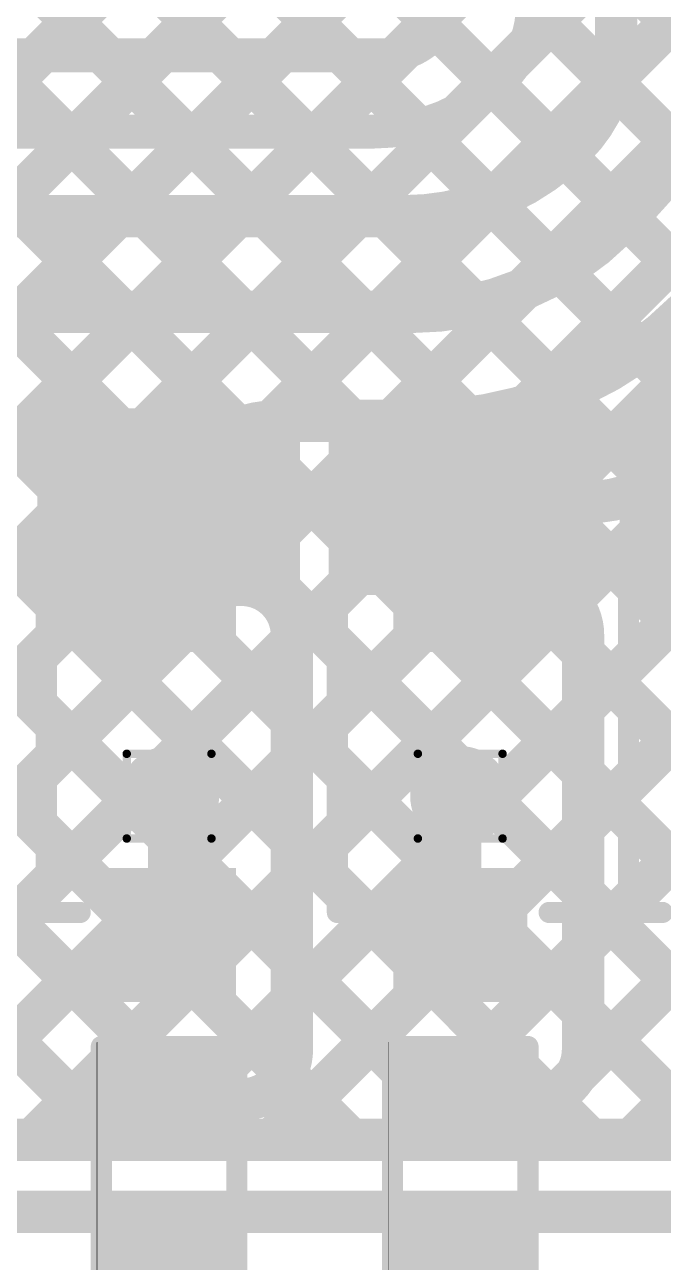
# Model space of a CAD drawing. Header units: inches. Extents: x 3 to 457, y -41 to 239.
# Drawn here: x 110.95 to 114.78, y 154.97 to 162.39 of the extents above; entities that cross this region are included whole.
import ezdxf

# ---------------------------------------------------------------- set-up
doc = ezdxf.new("R2010")
doc.units = ezdxf.units.IN
for name, color, linetype in [('Bottom Layer', 5, 'Continuous'), ('Drill Drawing', 1, 'Continuous'), ('Top Layer', 1, 'Continuous'), ('Top Overlay', 2, 'Continuous'), ('Top Paste', 8, 'Continuous'), ('Top Solder', 216, 'Continuous'), ('Via Holes', 16, 'Continuous')]:
    doc.layers.add(name, color=color, linetype=linetype)

# ---------------------------------------------------------------- blocks, each defined once
blk = doc.blocks.new('R___0402_218')
at = {"layer": 'Top Layer'}
for points in [[(-0.6985, -0.3175), (-0.6985, 0.3174999999999999), (-0.2413000000000001, 0.3175), (-0.2412999999999999, -0.3174999999999999)], [(0.2413000000000001, -0.3175), (0.2412999999999999, 0.3174999999999999), (0.6985, 0.3175), (0.6985, -0.3174999999999999)]]:
    blk.add_hatch(color=1, dxfattribs=at).paths.add_polyline_path(points)
at = {"layer": 'Top Paste'}
for points in [[(-0.6985, -0.3175), (-0.6985, 0.3174999999999999), (-0.2413000000000001, 0.3175), (-0.2412999999999999, -0.3174999999999999)], [(0.2413000000000001, -0.3175), (0.2412999999999999, 0.3174999999999999), (0.6985, 0.3175), (0.6985, -0.3174999999999999)]]:
    blk.add_hatch(color=8, dxfattribs=at).paths.add_polyline_path(points)
at = {"layer": 'Top Solder'}
for points in [[(-0.75350116, -0.3725011600000001), (-0.75350116, 0.3725011599999999), (-0.18629884, 0.3725011600000001), (-0.1862988399999999, -0.3725011599999999)], [(0.18629884, -0.3725011600000001), (0.1862988399999999, 0.3725011599999999), (0.75350116, 0.3725011600000001), (0.75350116, -0.3725011599999999)]]:
    blk.add_hatch(color=216, dxfattribs=at).paths.add_polyline_path(points)
at = {"layer": 'Top Overlay'}
for points in [[(0.7874, 0.4064, 0.127, 0.127, 0), (-0.7874, 0.4064, 0.127, 0.127, 0)], [(-0.7874, -0.4064, 0.127, 0.127, 0), (-0.7874, 0.4064, 0.127, 0.127, 0)], [(0.7874, -0.4064, 0.127, 0.127, 0), (0.7874, 0.4064, 0.127, 0.127, 0)], [(0.7874, -0.4064, 0.127, 0.127, 0), (-0.7874, -0.4064, 0.127, 0.127, 0)], [(0.8128, -0.4318, 0.0032258, 0.0032258, 0), (-0.8128, -0.4318, 0.0032258, 0.0032258, 0)]]:
    blk.add_lwpolyline(points, format="xyseb", dxfattribs=at)
for points in [[(-0.8191499999999999, 0.4064, 0.0635, 0.0635, 1), (-0.7556499999999999, 0.4064, 0.0635, 0.0635, 1)], [(-0.8191499999999999, 0.4064, 0.0635, 0.0635, 1), (-0.7556499999999999, 0.4064, 0.0635, 0.0635, 1)], [(0.7556499999999999, 0.4064, 0.0635, 0.0635, 1), (0.8191499999999999, 0.4064, 0.0635, 0.0635, 1)], [(0.7556499999999999, 0.4064, 0.0635, 0.0635, 1), (0.8191499999999999, 0.4064, 0.0635, 0.0635, 1)], [(-0.8191499999999999, -0.4064, 0.0635, 0.0635, 1), (-0.7556499999999999, -0.4064, 0.0635, 0.0635, 1)], [(-0.8191499999999999, -0.4064, 0.0635, 0.0635, 1), (-0.7556499999999999, -0.4064, 0.0635, 0.0635, 1)], [(0.7556499999999999, -0.4064, 0.0635, 0.0635, 1), (0.8191499999999999, -0.4064, 0.0635, 0.0635, 1)], [(0.7556499999999999, -0.4064, 0.0635, 0.0635, 1), (0.8191499999999999, -0.4064, 0.0635, 0.0635, 1)], [(-0.81360518, -0.4318, 0.0016129, 0.0016129, 1), (-0.8119948199999999, -0.4318, 0.0016129, 0.0016129, 1)], [(0.8119948199999999, -0.4318, 0.0016129, 0.0016129, 1), (0.81360518, -0.4318, 0.0016129, 0.0016129, 1)]]:
    blk.add_lwpolyline(points, format="xyseb", close=True, dxfattribs=at)
blk = doc.blocks.new('R___0402_220')
at = {"layer": 'Top Layer'}
for points in [[(-0.6985, -0.3175), (-0.6985, 0.3174999999999999), (-0.2413000000000001, 0.3175), (-0.2412999999999999, -0.3174999999999999)], [(0.2413000000000001, -0.3175), (0.2412999999999999, 0.3174999999999999), (0.6985, 0.3175), (0.6985, -0.3174999999999999)]]:
    blk.add_hatch(color=1, dxfattribs=at).paths.add_polyline_path(points)
at = {"layer": 'Top Paste'}
for points in [[(-0.6985, -0.3175), (-0.6985, 0.3174999999999999), (-0.2413000000000001, 0.3175), (-0.2412999999999999, -0.3174999999999999)], [(0.2413000000000001, -0.3175), (0.2412999999999999, 0.3174999999999999), (0.6985, 0.3175), (0.6985, -0.3174999999999999)]]:
    blk.add_hatch(color=8, dxfattribs=at).paths.add_polyline_path(points)
at = {"layer": 'Top Solder'}
for points in [[(-0.75350116, -0.3725011600000001), (-0.75350116, 0.3725011599999999), (-0.18629884, 0.3725011600000001), (-0.1862988399999999, -0.3725011599999999)], [(0.18629884, -0.3725011600000001), (0.1862988399999999, 0.3725011599999999), (0.75350116, 0.3725011600000001), (0.75350116, -0.3725011599999999)]]:
    blk.add_hatch(color=216, dxfattribs=at).paths.add_polyline_path(points)
at = {"layer": 'Top Overlay'}
for points in [[(0.7874, 0.4064, 0.127, 0.127, 0), (-0.7874, 0.4064, 0.127, 0.127, 0)], [(-0.7874, -0.4064, 0.127, 0.127, 0), (-0.7874, 0.4064, 0.127, 0.127, 0)], [(0.7874, -0.4064, 0.127, 0.127, 0), (0.7874, 0.4064, 0.127, 0.127, 0)], [(0.7874, -0.4064, 0.127, 0.127, 0), (-0.7874, -0.4064, 0.127, 0.127, 0)], [(0.8128, -0.4318, 0.0032258, 0.0032258, 0), (-0.8128, -0.4318, 0.0032258, 0.0032258, 0)]]:
    blk.add_lwpolyline(points, format="xyseb", dxfattribs=at)
for points in [[(-0.8191499999999999, 0.4064, 0.0635, 0.0635, 1), (-0.7556499999999999, 0.4064, 0.0635, 0.0635, 1)], [(-0.8191499999999999, 0.4064, 0.0635, 0.0635, 1), (-0.7556499999999999, 0.4064, 0.0635, 0.0635, 1)], [(0.7556499999999999, 0.4064, 0.0635, 0.0635, 1), (0.8191499999999999, 0.4064, 0.0635, 0.0635, 1)], [(0.7556499999999999, 0.4064, 0.0635, 0.0635, 1), (0.8191499999999999, 0.4064, 0.0635, 0.0635, 1)], [(-0.8191499999999999, -0.4064, 0.0635, 0.0635, 1), (-0.7556499999999999, -0.4064, 0.0635, 0.0635, 1)], [(-0.8191499999999999, -0.4064, 0.0635, 0.0635, 1), (-0.7556499999999999, -0.4064, 0.0635, 0.0635, 1)], [(0.7556499999999999, -0.4064, 0.0635, 0.0635, 1), (0.8191499999999999, -0.4064, 0.0635, 0.0635, 1)], [(0.7556499999999999, -0.4064, 0.0635, 0.0635, 1), (0.8191499999999999, -0.4064, 0.0635, 0.0635, 1)], [(-0.81360518, -0.4318, 0.0016129, 0.0016129, 1), (-0.8119948199999999, -0.4318, 0.0016129, 0.0016129, 1)], [(0.8119948199999999, -0.4318, 0.0016129, 0.0016129, 1), (0.81360518, -0.4318, 0.0016129, 0.0016129, 1)]]:
    blk.add_lwpolyline(points, format="xyseb", close=True, dxfattribs=at)
blk = doc.blocks.new('SOD323F_253')
at = {"layer": 'Top Layer'}
for points in [[(-1.34999984, 0.2999994), (-0.75000104, 0.2999994), (-0.75000104, -0.2999994), (-1.34999984, -0.2999994)], [(0.75000104, 0.2999994), (1.34999984, 0.2999994), (1.34999984, -0.2999994), (0.75000104, -0.2999994)]]:
    blk.add_hatch(color=1, dxfattribs=at).paths.add_polyline_path(points)
at = {"layer": 'Top Overlay'}
for points in [[(0.9884409999999999, 0.38309804), (2.1082, 0.38309804), (2.1082, 0.7894980399999999), (0.9884409999999999, 0.7894980399999999)], [(1.42242032, -0.4064), (2.10822032, -0.4064), (2.10822032, 0.4571999999999999), (1.42242032, 0.4571999999999999)], [(0.9884409999999999, -0.78530196), (2.1082, -0.78530196), (2.1082, -0.37890196), (0.9884409999999999, -0.37890196)]]:
    blk.add_hatch(color=2, dxfattribs=at).paths.add_polyline_path(points)
at = {"layer": 'Top Paste'}
for points in [[(-1.34999984, 0.2999994), (-0.75000104, 0.2999994), (-0.75000104, -0.2999994), (-1.34999984, -0.2999994)], [(0.75000104, 0.2999994), (1.34999984, 0.2999994), (1.34999984, -0.2999994), (0.75000104, -0.2999994)]]:
    blk.add_hatch(color=8, dxfattribs=at).paths.add_polyline_path(points)
at = {"layer": 'Top Solder'}
for points in [[(-1.45159984, 0.4015993999999999), (-0.64840104, 0.4015993999999999), (-0.64840104, -0.4015993999999999), (-1.45159984, -0.4015993999999999)], [(0.64840104, 0.4015993999999999), (1.45159984, 0.4015993999999999), (1.45159984, -0.4015993999999999), (0.64840104, -0.4015993999999999)]]:
    blk.add_hatch(color=216, dxfattribs=at).paths.add_polyline_path(points)
at = {"layer": 'Top Overlay'}
for points in [[(-0.9143999999999999, 0.7366, 0.127, 0.127, 0), (-0.9143999999999999, 0.5334, 0.127, 0.127, 0)], [(-0.9143999999999999, 0.7366, 0.127, 0.127, 0), (0.9884409999999999, 0.7366, 0.127, 0.127, 0)], [(-0.9143999999999999, -0.5334, 0.127, 0.127, 0), (-0.9143999999999999, -0.7366, 0.127, 0.127, 0)], [(-0.9143999999999999, -0.7366, 0.127, 0.127, 0), (0.9884409999999999, -0.7366, 0.127, 0.127, 0)]]:
    blk.add_lwpolyline(points, format="xyseb", dxfattribs=at)
for points in [[(-0.9461499999999999, 0.7366, 0.0635, 0.0635, 1), (-0.88265, 0.7366, 0.0635, 0.0635, 1)], [(-0.9461499999999999, 0.7366, 0.0635, 0.0635, 1), (-0.88265, 0.7366, 0.0635, 0.0635, 1)], [(0.9566909999999998, 0.7366, 0.0635, 0.0635, 1), (1.020191, 0.7366, 0.0635, 0.0635, 1)], [(-0.9461499999999999, 0.5334, 0.0635, 0.0635, 1), (-0.88265, 0.5334, 0.0635, 0.0635, 1)], [(-0.9461499999999999, -0.5334, 0.0635, 0.0635, 1), (-0.88265, -0.5334, 0.0635, 0.0635, 1)], [(-0.9461499999999999, -0.7366, 0.0635, 0.0635, 1), (-0.88265, -0.7366, 0.0635, 0.0635, 1)], [(-0.9461499999999999, -0.7366, 0.0635, 0.0635, 1), (-0.88265, -0.7366, 0.0635, 0.0635, 1)], [(0.9566909999999998, -0.7366, 0.0635, 0.0635, 1), (1.020191, -0.7366, 0.0635, 0.0635, 1)]]:
    blk.add_lwpolyline(points, format="xyseb", close=True, dxfattribs=at)
blk = doc.blocks.new('SOD323F_254')
at = {"layer": 'Top Layer'}
for points in [[(-1.34999984, 0.2999994), (-0.75000104, 0.2999994), (-0.75000104, -0.2999994), (-1.34999984, -0.2999994)], [(0.75000104, 0.2999994), (1.34999984, 0.2999994), (1.34999984, -0.2999994), (0.75000104, -0.2999994)]]:
    blk.add_hatch(color=1, dxfattribs=at).paths.add_polyline_path(points)
at = {"layer": 'Top Overlay'}
for points in [[(0.9884409999999999, 0.3823462), (2.1082, 0.3823462), (2.1082, 0.7887462), (0.9884409999999999, 0.7887462)], [(1.4224, -0.4064), (2.1082, -0.4064), (2.1082, 0.4571999999999999), (1.4224, 0.4571999999999999)], [(0.9884409999999999, -0.7860537999999999), (2.1082, -0.7860537999999999), (2.1082, -0.3796538), (0.9884409999999999, -0.3796538)]]:
    blk.add_hatch(color=2, dxfattribs=at).paths.add_polyline_path(points)
at = {"layer": 'Top Paste'}
for points in [[(-1.34999984, 0.2999994), (-0.75000104, 0.2999994), (-0.75000104, -0.2999994), (-1.34999984, -0.2999994)], [(0.75000104, 0.2999994), (1.34999984, 0.2999994), (1.34999984, -0.2999994), (0.75000104, -0.2999994)]]:
    blk.add_hatch(color=8, dxfattribs=at).paths.add_polyline_path(points)
at = {"layer": 'Top Solder'}
for points in [[(-1.45159984, 0.4015993999999999), (-0.64840104, 0.4015993999999999), (-0.64840104, -0.4015993999999999), (-1.45159984, -0.4015993999999999)], [(0.64840104, 0.4015993999999999), (1.45159984, 0.4015993999999999), (1.45159984, -0.4015993999999999), (0.64840104, -0.4015993999999999)]]:
    blk.add_hatch(color=216, dxfattribs=at).paths.add_polyline_path(points)
at = {"layer": 'Top Overlay'}
for points in [[(-0.9143999999999999, 0.7366, 0.127, 0.127, 0), (-0.9143999999999999, 0.5334, 0.127, 0.127, 0)], [(-0.9143999999999999, 0.7366, 0.127, 0.127, 0), (0.9884409999999999, 0.7366, 0.127, 0.127, 0)], [(-0.9143999999999999, -0.5334, 0.127, 0.127, 0), (-0.9143999999999999, -0.7366, 0.127, 0.127, 0)], [(-0.9143999999999999, -0.7366, 0.127, 0.127, 0), (0.9884409999999999, -0.7366, 0.127, 0.127, 0)]]:
    blk.add_lwpolyline(points, format="xyseb", dxfattribs=at)
for points in [[(-0.9461499999999999, 0.7366, 0.0635, 0.0635, 1), (-0.88265, 0.7366, 0.0635, 0.0635, 1)], [(-0.9461499999999999, 0.7366, 0.0635, 0.0635, 1), (-0.88265, 0.7366, 0.0635, 0.0635, 1)], [(0.9566909999999998, 0.7366, 0.0635, 0.0635, 1), (1.020191, 0.7366, 0.0635, 0.0635, 1)], [(-0.9461499999999999, 0.5334, 0.0635, 0.0635, 1), (-0.88265, 0.5334, 0.0635, 0.0635, 1)], [(-0.9461499999999999, -0.5334, 0.0635, 0.0635, 1), (-0.88265, -0.5334, 0.0635, 0.0635, 1)], [(-0.9461499999999999, -0.7366, 0.0635, 0.0635, 1), (-0.88265, -0.7366, 0.0635, 0.0635, 1)], [(-0.9461499999999999, -0.7366, 0.0635, 0.0635, 1), (-0.88265, -0.7366, 0.0635, 0.0635, 1)], [(0.9566909999999998, -0.7366, 0.0635, 0.0635, 1), (1.020191, -0.7366, 0.0635, 0.0635, 1)]]:
    blk.add_lwpolyline(points, format="xyseb", close=True, dxfattribs=at)
blk = doc.blocks.new('SOD323F_255')
at = {"layer": 'Top Layer'}
for points in [[(-1.34999984, 0.2999994), (-0.75000104, 0.2999994), (-0.75000104, -0.2999994), (-1.34999984, -0.2999994)], [(0.75000104, 0.2999994), (1.34999984, 0.2999994), (1.34999984, -0.2999994), (0.75000104, -0.2999994)]]:
    blk.add_hatch(color=1, dxfattribs=at).paths.add_polyline_path(points)
at = {"layer": 'Top Overlay'}
for points in [[(0.9884409999999999, 0.38288976), (2.1082, 0.38288976), (2.1082, 0.78928976), (0.9884409999999999, 0.78928976)], [(1.4224, -0.4064), (2.1082, -0.4064), (2.1082, 0.4571999999999999), (1.4224, 0.4571999999999999)], [(0.9884409999999999, -0.78551024), (2.1082, -0.78551024), (2.1082, -0.37911024), (0.9884409999999999, -0.37911024)]]:
    blk.add_hatch(color=2, dxfattribs=at).paths.add_polyline_path(points)
at = {"layer": 'Top Paste'}
for points in [[(-1.34999984, 0.2999994), (-0.75000104, 0.2999994), (-0.75000104, -0.2999994), (-1.34999984, -0.2999994)], [(0.75000104, 0.2999994), (1.34999984, 0.2999994), (1.34999984, -0.2999994), (0.75000104, -0.2999994)]]:
    blk.add_hatch(color=8, dxfattribs=at).paths.add_polyline_path(points)
at = {"layer": 'Top Solder'}
for points in [[(-1.45159984, 0.4015993999999999), (-0.64840104, 0.4015993999999999), (-0.64840104, -0.4015993999999999), (-1.45159984, -0.4015993999999999)], [(0.64840104, 0.4015993999999999), (1.45159984, 0.4015993999999999), (1.45159984, -0.4015993999999999), (0.64840104, -0.4015993999999999)]]:
    blk.add_hatch(color=216, dxfattribs=at).paths.add_polyline_path(points)
at = {"layer": 'Top Overlay'}
for points in [[(-0.9143999999999999, 0.7366, 0.127, 0.127, 0), (-0.9143999999999999, 0.5334, 0.127, 0.127, 0)], [(-0.9143999999999999, 0.7366, 0.127, 0.127, 0), (0.9884409999999999, 0.7366, 0.127, 0.127, 0)], [(-0.9143999999999999, -0.5334, 0.127, 0.127, 0), (-0.9143999999999999, -0.7366, 0.127, 0.127, 0)], [(-0.9143999999999999, -0.7366, 0.127, 0.127, 0), (0.9884409999999999, -0.7366, 0.127, 0.127, 0)]]:
    blk.add_lwpolyline(points, format="xyseb", dxfattribs=at)
for points in [[(-0.9461499999999999, 0.7366, 0.0635, 0.0635, 1), (-0.88265, 0.7366, 0.0635, 0.0635, 1)], [(-0.9461499999999999, 0.7366, 0.0635, 0.0635, 1), (-0.88265, 0.7366, 0.0635, 0.0635, 1)], [(0.9566909999999998, 0.7366, 0.0635, 0.0635, 1), (1.020191, 0.7366, 0.0635, 0.0635, 1)], [(-0.9461499999999999, 0.5334, 0.0635, 0.0635, 1), (-0.88265, 0.5334, 0.0635, 0.0635, 1)], [(-0.9461499999999999, -0.5334, 0.0635, 0.0635, 1), (-0.88265, -0.5334, 0.0635, 0.0635, 1)], [(-0.9461499999999999, -0.7366, 0.0635, 0.0635, 1), (-0.88265, -0.7366, 0.0635, 0.0635, 1)], [(-0.9461499999999999, -0.7366, 0.0635, 0.0635, 1), (-0.88265, -0.7366, 0.0635, 0.0635, 1)], [(0.9566909999999998, -0.7366, 0.0635, 0.0635, 1), (1.020191, -0.7366, 0.0635, 0.0635, 1)]]:
    blk.add_lwpolyline(points, format="xyseb", close=True, dxfattribs=at)

msp = doc.modelspace()

# ---------------------------------------------------------------- hatches: boundary and pattern name
at = {"layer": 'Bottom Layer'}
h = msp.add_hatch(color=5, dxfattribs=at)
edge = h.paths.add_edge_path()
edge.add_arc((111.81896864, 157.76249372), 0.2999994, 0, 360)
h = msp.add_hatch(color=5, dxfattribs=at)
edge = h.paths.add_edge_path()
edge.add_arc((113.56496464, 157.76249372), 0.2999994, 0, 360)
at = {"layer": 'Top Layer'}
h = msp.add_hatch(color=1, dxfattribs=at)
edge = h.paths.add_edge_path()
edge.add_arc((111.81896864, 157.76249372), 0.2999994, 0, 360)
h = msp.add_hatch(color=1, dxfattribs=at)
edge = h.paths.add_edge_path()
edge.add_arc((113.56496464, 157.76249372), 0.2999994, 0, 360)
at = {"layer": 'Via Holes'}
h = msp.add_hatch(color=7, dxfattribs=at)
edge = h.paths.add_edge_path()
edge.add_arc((111.81896864, 157.76249372), 0.1499997, 0, 360)
h = msp.add_hatch(color=7, dxfattribs=at)
edge = h.paths.add_edge_path()
edge.add_arc((113.56496464, 157.76249372), 0.1499997, 0, 360)

# ---------------------------------------------------------------- linework, layer by layer
at = {"layer": 'Bottom Layer'}
for points in [[(98.89800642, 150.0673656, 0.254, 0.254, 0), (116.970683, 168.14004218, 0.254, 0.254, 0)], [(104.86815958, 155.31909754, 0.254, 0.254, 0), (117.68910168, 168.14003964, 0.254, 0.254, 0)], [(105.96555134, 155.69806808, 0.254, 0.254, 0), (118.4075229, 168.14003964, 0.254, 0.254, 0)], [(106.68790448, 155.702, 0.254, 0.254, 0), (119.12594412, 168.14003964, 0.254, 0.254, 0)], [(107.4063257, 155.702, 0.254, 0.254, 0), (119.8443628, 168.1400371, 0.254, 0.254, 0)], [(108.12474692, 155.702, 0.254, 0.254, 0), (120.56278402, 168.1400371, 0.254, 0.254, 0)], [(108.37509694, 168.1400498, 0.254, 0.254, 0), (120.81314674, 155.702, 0.254, 0.254, 0)], [(109.09351816, 168.1400498, 0.254, 0.254, 0), (126.45021192, 150.78335604, 0.254, 0.254, 0)], [(108.84316814, 155.702, 0.254, 0.254, 0), (121.10426376, 167.96309562, 0.254, 0.254, 0)], [(107.89503948, 167.90168604, 0.254, 0.254, 0), (120.09472552, 155.702, 0.254, 0.254, 0)], [(109.56158936, 155.702, 0.254, 0.254, 0), (121.10426376, 167.2446744, 0.254, 0.254, 0)], [(107.89503948, 167.18326482, 0.254, 0.254, 0), (119.3763043, 155.702, 0.254, 0.254, 0)], [(110.28001058, 155.702, 0.254, 0.254, 0), (121.10426376, 166.52625318, 0.254, 0.254, 0)], [(107.89503694, 166.46484614, 0.254, 0.254, 0), (118.65788308, 155.702, 0.254, 0.254, 0)], [(110.9984318, 155.702, 0.254, 0.254, 0), (121.10426376, 165.80783196, 0.254, 0.254, 0)], [(107.89503694, 165.74642492, 0.254, 0.254, 0), (117.93946186, 155.702, 0.254, 0.254, 0)], [(111.71685302, 155.702, 0.254, 0.254, 0), (121.10426376, 165.08941074, 0.254, 0.254, 0)], [(107.89503694, 165.0280037, 0.254, 0.254, 0), (117.22104064, 155.702, 0.254, 0.254, 0)], [(112.43527424, 155.702, 0.254, 0.254, 0), (121.10426376, 164.37098952, 0.254, 0.254, 0)], [(107.8950344, 164.30958502, 0.254, 0.254, 0), (116.50261942, 155.702, 0.254, 0.254, 0)], [(107.8950344, 163.5911638, 0.254, 0.254, 0), (115.7841982, 155.702, 0.254, 0.254, 0)], [(113.15369546, 155.702, 0.254, 0.254, 0), (121.10426376, 163.6525683, 0.254, 0.254, 0)], [(107.84628164, 162.92149534, 0.254, 0.254, 0), (115.06577698, 155.702, 0.254, 0.254, 0)], [(113.87211668, 155.702, 0.254, 0.254, 0), (121.1428235, 162.97270682, 0.254, 0.254, 0)], [(113.87211668, 155.702, 0.254, 0.254, 0), (121.1428235, 162.97270682, 0.254, 0.254, 0)], [(114.5905379, 155.702, 0.254, 0.254, 0), (121.31070734, 162.42216944, 0.254, 0.254, 0)], [(107.67061016, 162.37877862, 0.254, 0.254, 0), (114.34738878, 155.702, 0.254, 0.254, 0)], [(107.39247254, 161.93849756, 0.254, 0.254, 0), (113.62896756, 155.702, 0.254, 0.254, 0)], [(107.03057334, 161.581973, 0.254, 0.254, 0), (112.91054634, 155.702, 0.254, 0.254, 0)], [(106.57892578, 161.31519934, 0.254, 0.254, 0), (112.19212512, 155.702, 0.254, 0.254, 0)], [(106.02756544, 161.14813846, 0.254, 0.254, 0), (111.4737039, 155.702, 0.254, 0.254, 0)], [(106.0958, 155.702, 0.254, 0.254, 0), (120.9802, 155.702, 0.254, 0.254, 0)], [(106.0958, 155.2702, 0.254, 0.254, 0), (120.9802, 155.2702, 0.254, 0.254, 0)]]:
    msp.add_lwpolyline(points, format="xyseb", dxfattribs=at)
for points in [[(110.9349318, 155.702, 0.127, 0.127, 1), (111.0619318, 155.702, 0.127, 0.127, 1)], [(111.4102039, 155.702, 0.127, 0.127, 1), (111.5372039, 155.702, 0.127, 0.127, 1)], [(111.65335302, 155.702, 0.127, 0.127, 1), (111.78035302, 155.702, 0.127, 0.127, 1)], [(112.12862512, 155.702, 0.127, 0.127, 1), (112.25562512, 155.702, 0.127, 0.127, 1)], [(112.37177424, 155.702, 0.127, 0.127, 1), (112.49877424, 155.702, 0.127, 0.127, 1)], [(112.84704634, 155.702, 0.127, 0.127, 1), (112.97404634, 155.702, 0.127, 0.127, 1)], [(113.09019546, 155.702, 0.127, 0.127, 1), (113.21719546, 155.702, 0.127, 0.127, 1)], [(113.56546756, 155.702, 0.127, 0.127, 1), (113.69246756, 155.702, 0.127, 0.127, 1)], [(113.80861668, 155.702, 0.127, 0.127, 1), (113.93561668, 155.702, 0.127, 0.127, 1)], [(113.80861668, 155.702, 0.127, 0.127, 1), (113.93561668, 155.702, 0.127, 0.127, 1)], [(114.28388878, 155.702, 0.127, 0.127, 1), (114.41088878, 155.702, 0.127, 0.127, 1)], [(114.5270379, 155.702, 0.127, 0.127, 1), (114.6540379, 155.702, 0.127, 0.127, 1)]]:
    msp.add_lwpolyline(points, format="xyseb", close=True, dxfattribs=at)
at = {"layer": 'Drill Drawing'}
for points in [[(111.56496864, 158.01649372, 0.0508, 0.0508, 0), (112.07296864, 158.01649372, 0.0508, 0.0508, 0)], [(111.56496864, 157.50849372, 0.0508, 0.0508, 0), (111.56496864, 158.01649372, 0.0508, 0.0508, 0)], [(112.07296864, 157.50849372, 0.0508, 0.0508, 0), (112.07296864, 158.01649372, 0.0508, 0.0508, 0)], [(113.31096464, 158.01649372, 0.0508, 0.0508, 0), (113.81896464, 158.01649372, 0.0508, 0.0508, 0)], [(113.31096464, 157.50849372, 0.0508, 0.0508, 0), (113.31096464, 158.01649372, 0.0508, 0.0508, 0)], [(113.81896464, 157.50849372, 0.0508, 0.0508, 0), (113.81896464, 158.01649372, 0.0508, 0.0508, 0)], [(111.56496864, 157.50849372, 0.0508, 0.0508, 0), (112.07296864, 157.50849372, 0.0508, 0.0508, 0)], [(113.31096464, 157.50849372, 0.0508, 0.0508, 0), (113.81896464, 157.50849372, 0.0508, 0.0508, 0)]]:
    msp.add_lwpolyline(points, format="xyseb", dxfattribs=at)
for points in [[(111.55226864, 158.01649372, 0.0254, 0.0254, 1), (111.57766864, 158.01649372, 0.0254, 0.0254, 1)], [(111.55226864, 158.01649372, 0.0254, 0.0254, 1), (111.57766864, 158.01649372, 0.0254, 0.0254, 1)], [(112.06026864, 158.01649372, 0.0254, 0.0254, 1), (112.08566864, 158.01649372, 0.0254, 0.0254, 1)], [(112.06026864, 158.01649372, 0.0254, 0.0254, 1), (112.08566864, 158.01649372, 0.0254, 0.0254, 1)], [(113.29826464, 158.01649372, 0.0254, 0.0254, 1), (113.32366464, 158.01649372, 0.0254, 0.0254, 1)], [(113.29826464, 158.01649372, 0.0254, 0.0254, 1), (113.32366464, 158.01649372, 0.0254, 0.0254, 1)], [(113.80626464, 158.01649372, 0.0254, 0.0254, 1), (113.83166464, 158.01649372, 0.0254, 0.0254, 1)], [(113.80626464, 158.01649372, 0.0254, 0.0254, 1), (113.83166464, 158.01649372, 0.0254, 0.0254, 1)], [(111.55226864, 157.50849372, 0.0254, 0.0254, 1), (111.57766864, 157.50849372, 0.0254, 0.0254, 1)], [(111.55226864, 157.50849372, 0.0254, 0.0254, 1), (111.57766864, 157.50849372, 0.0254, 0.0254, 1)], [(112.06026864, 157.50849372, 0.0254, 0.0254, 1), (112.08566864, 157.50849372, 0.0254, 0.0254, 1)], [(112.06026864, 157.50849372, 0.0254, 0.0254, 1), (112.08566864, 157.50849372, 0.0254, 0.0254, 1)], [(113.29826464, 157.50849372, 0.0254, 0.0254, 1), (113.32366464, 157.50849372, 0.0254, 0.0254, 1)], [(113.29826464, 157.50849372, 0.0254, 0.0254, 1), (113.32366464, 157.50849372, 0.0254, 0.0254, 1)], [(113.80626464, 157.50849372, 0.0254, 0.0254, 1), (113.83166464, 157.50849372, 0.0254, 0.0254, 1)], [(113.80626464, 157.50849372, 0.0254, 0.0254, 1), (113.83166464, 157.50849372, 0.0254, 0.0254, 1)]]:
    msp.add_lwpolyline(points, format="xyseb", close=True, dxfattribs=at)
at = {"layer": 'Top Layer'}
for points in [[(114.49971004, 162.25101662, 0.254, 0.254, 0), (114.49971004, 163.3806105, 0.254, 0.254, 0)], [(113.49971204, 162.5859334, 0.2032, 0.2032, -0.4142135623730951), (113.118392, 162.20461336, 0.2032, 0.2032, 0)], [(113.99983804, 162.4962206, 0.2032, 0.2032, -0.198912367379658), (113.82483712, 162.07373224, 0.2032, 0.2032, 0)], [(114.49971004, 162.25101662, 0.254, 0.254, -0.198912367379658), (114.25740928, 161.66605208, 0.254, 0.254, 0)], [(109.7621122, 162.20461336, 0.2032, 0.2032, 0), (113.118392, 162.20461336, 0.2032, 0.2032, 0)], [(114.99983604, 162.17383364, 0.254, 0.254, -0.198912367379658), (114.64663888, 161.3211404, 0.254, 0.254, 0)], [(113.82483712, 162.07373224, 0.2032, 0.2032, -0.198912367379658), (113.03620014, 161.74706792, 0.2032, 0.2032, 0)], [(110.03031588, 161.74706792, 0.2032, 0.2032, 0), (113.03620014, 161.74706792, 0.2032, 0.2032, 0)], [(114.25740928, 161.66605208, 0.254, 0.254, -0.198912367379658), (113.22849084, 161.2398604, 0.254, 0.254, 0)], [(114.50273264, 161.17723416, 0.254, 0.254, 0), (114.64663888, 161.3211404, 0.254, 0.254, 0)], [(110.60644884, 161.2398604, 0.254, 0.254, 0), (113.22849084, 161.2398604, 0.254, 0.254, 0)], [(114.50273264, 161.17723416, 0.254, 0.254, -0.198912367379658), (113.26924768, 160.66630808, 0.254, 0.254, 0)], [(110.3338408, 160.35018984, 0.254, 0.254, -0.198912367379658), (111.09701682, 160.66630808, 0.254, 0.254, 0)], [(111.09701682, 160.66630808, 0.254, 0.254, 0), (113.26924768, 160.66630808, 0.254, 0.254, 0)], [(114.91864748, 160.67070228, 0.254, 0.254, -0.1989129551222861), (113.3302661, 160.0127737, 0.254, 0.254, 0)], [(111.94743168, 159.78714296, 0.254, 0.254, -0.198912367379658), (112.49215754, 160.01277624, 0.254, 0.254, 0)], [(112.49215754, 160.01277624, 0.254, 0.254, 0), (113.32912818, 160.01277624, 0.254, 0.254, 0)], [(113.32912818, 160.01277624, 0.254, 0.254, 0), (113.3302661, 160.0127737, 0.254, 0.254, 0)], [(114.97496436, 159.80473754, 0.254, 0.254, -0.1986955453882407), (114.29068074, 159.52163168, 0.254, 0.254, 0)], [(111.8189788, 159.47702928, 0.254, 0.254, -0.198912367379658), (111.94743168, 159.78714296, 0.254, 0.254, 0)], [(114.0218573, 159.45339712, 0.254, 0.254, -0.1249333159860599), (114.29068074, 159.52163168, 0.254, 0.254, 0)], [(111.8189788, 159.0294, 0.254, 0.254, 0), (111.8189788, 159.47702928, 0.254, 0.254, 0)], [(113.89211664, 159.3565393, 0.254, 0.254, -0.07218519292601971), (114.0218573, 159.45339712, 0.254, 0.254, 0)], [(113.5649748, 159.0294, 0.254, 0.254, 0), (113.8921141, 159.3565393, 0.254, 0.254, 0)], [(111.8189788, 159.0294, 0.254, 0.254, 0), (112.2555794, 159.0294, 0.254, 0.254, 0)], [(112.2555794, 159.0294, 0.254, 0.254, -0.4142135623730951), (112.5555788, 158.7294006, 0.254, 0.254, 0)], [(113.5649748, 159.0294, 0.254, 0.254, 0), (114.0015754, 159.0294, 0.254, 0.254, 0)], [(114.0015754, 159.0294, 0.254, 0.254, -0.4142135623730951), (114.3015748, 158.7294006, 0.254, 0.254, 0)], [(112.5555788, 156.2432994, 0.254, 0.254, 0), (112.5555788, 158.7294006, 0.254, 0.254, 0)], [(114.3015748, 156.2432994, 0.254, 0.254, 0), (114.3015748, 158.7294006, 0.254, 0.254, 0)], [(111.81896864, 157.76249372, 0.254, 0.254, 0), (111.81897372, 157.76248864, 0.254, 0.254, 0)], [(111.81897372, 156.9294042, 0.254, 0.254, 0), (111.81897372, 157.76248864, 0.254, 0.254, 0)], [(113.56496464, 157.76249372, 0.254, 0.254, 0), (113.56496972, 157.76248864, 0.254, 0.254, 0)], [(113.56496972, 156.9294042, 0.254, 0.254, 0), (113.56496972, 157.76248864, 0.254, 0.254, 0)], [(111.81897372, 156.9294042, 0.254, 0.254, 0), (111.8189788, 156.92939912, 0.254, 0.254, 0)], [(113.56496972, 156.9294042, 0.254, 0.254, 0), (113.5649748, 156.92939912, 0.254, 0.254, 0)], [(112.5555788, 156.2432994, 0.254, 0.254, -0.4142135623730951), (112.2555794, 155.9433, 0.254, 0.254, 0)], [(114.3015748, 156.2432994, 0.254, 0.254, -0.4142135623730951), (114.0015754, 155.9433, 0.254, 0.254, 0)], [(111.8189788, 155.9433, 0.254, 0.254, 0), (112.2555794, 155.9433, 0.254, 0.254, 0)], [(113.5649748, 155.9433, 0.254, 0.254, 0), (114.0015754, 155.9433, 0.254, 0.254, 0)], [(111.8189788, 154.42352402, 0.254, 0.254, 0), (111.8189788, 155.0035, 0.254, 0.254, 0)], [(113.5649748, 154.42352402, 0.254, 0.254, 0), (113.5649748, 155.0035, 0.254, 0.254, 0)]]:
    msp.add_lwpolyline(points, format="xyseb", dxfattribs=at)
for points in [[(114.43621004, 162.25101662, 0.127, 0.127, 1), (114.56321004, 162.25101662, 0.127, 0.127, 1)], [(114.43621004, 162.25101662, 0.127, 0.127, 1), (114.56321004, 162.25101662, 0.127, 0.127, 1)], [(113.067592, 162.20461336, 0.1016, 0.1016, 1), (113.169192, 162.20461336, 0.1016, 0.1016, 1)], [(113.067592, 162.20461336, 0.1016, 0.1016, 1), (113.169192, 162.20461336, 0.1016, 0.1016, 1)], [(113.77403712, 162.07373224, 0.1016, 0.1016, 1), (113.87563712, 162.07373224, 0.1016, 0.1016, 1)], [(113.77403712, 162.07373224, 0.1016, 0.1016, 1), (113.87563712, 162.07373224, 0.1016, 0.1016, 1)], [(112.98540014, 161.74706792, 0.1016, 0.1016, 1), (113.08700014, 161.74706792, 0.1016, 0.1016, 1)], [(112.98540014, 161.74706792, 0.1016, 0.1016, 1), (113.08700014, 161.74706792, 0.1016, 0.1016, 1)], [(114.19390928, 161.66605208, 0.127, 0.127, 1), (114.32090928, 161.66605208, 0.127, 0.127, 1)], [(114.19390928, 161.66605208, 0.127, 0.127, 1), (114.32090928, 161.66605208, 0.127, 0.127, 1)], [(114.58313888, 161.3211404, 0.127, 0.127, 1), (114.71013888, 161.3211404, 0.127, 0.127, 1)], [(114.58313888, 161.3211404, 0.127, 0.127, 1), (114.71013888, 161.3211404, 0.127, 0.127, 1)], [(113.16499084, 161.2398604, 0.127, 0.127, 1), (113.29199084, 161.2398604, 0.127, 0.127, 1)], [(113.16499084, 161.2398604, 0.127, 0.127, 1), (113.29199084, 161.2398604, 0.127, 0.127, 1)], [(114.43923264, 161.17723416, 0.127, 0.127, 1), (114.56623264, 161.17723416, 0.127, 0.127, 1)], [(114.43923264, 161.17723416, 0.127, 0.127, 1), (114.56623264, 161.17723416, 0.127, 0.127, 1)], [(111.03351682, 160.66630808, 0.127, 0.127, 1), (111.16051682, 160.66630808, 0.127, 0.127, 1)], [(111.03351682, 160.66630808, 0.127, 0.127, 1), (111.16051682, 160.66630808, 0.127, 0.127, 1)], [(113.20574768, 160.66630808, 0.127, 0.127, 1), (113.33274768, 160.66630808, 0.127, 0.127, 1)], [(113.20574768, 160.66630808, 0.127, 0.127, 1), (113.33274768, 160.66630808, 0.127, 0.127, 1)], [(112.42865754, 160.01277624, 0.127, 0.127, 1), (112.55565754, 160.01277624, 0.127, 0.127, 1)], [(112.42865754, 160.01277624, 0.127, 0.127, 1), (112.55565754, 160.01277624, 0.127, 0.127, 1)], [(113.26562818, 160.01277624, 0.127, 0.127, 1), (113.39262818, 160.01277624, 0.127, 0.127, 1)], [(113.26562818, 160.01277624, 0.127, 0.127, 1), (113.39262818, 160.01277624, 0.127, 0.127, 1)], [(113.2667661, 160.0127737, 0.127, 0.127, 1), (113.3937661, 160.0127737, 0.127, 0.127, 1)], [(113.2667661, 160.0127737, 0.127, 0.127, 1), (113.3937661, 160.0127737, 0.127, 0.127, 1)], [(111.88393168, 159.78714296, 0.127, 0.127, 1), (112.01093168, 159.78714296, 0.127, 0.127, 1)], [(111.88393168, 159.78714296, 0.127, 0.127, 1), (112.01093168, 159.78714296, 0.127, 0.127, 1)], [(114.22718074, 159.52163168, 0.127, 0.127, 1), (114.35418074, 159.52163168, 0.127, 0.127, 1)], [(114.22718074, 159.52163168, 0.127, 0.127, 1), (114.35418074, 159.52163168, 0.127, 0.127, 1)], [(111.7554788, 159.47702928, 0.127, 0.127, 1), (111.8824788, 159.47702928, 0.127, 0.127, 1)], [(111.7554788, 159.47702928, 0.127, 0.127, 1), (111.8824788, 159.47702928, 0.127, 0.127, 1)], [(113.9583573, 159.45339712, 0.127, 0.127, 1), (114.0853573, 159.45339712, 0.127, 0.127, 1)], [(113.9583573, 159.45339712, 0.127, 0.127, 1), (114.0853573, 159.45339712, 0.127, 0.127, 1)], [(113.8286141, 159.3565393, 0.127, 0.127, 1), (113.9556141, 159.3565393, 0.127, 0.127, 1)], [(113.82861664, 159.3565393, 0.127, 0.127, 1), (113.95561664, 159.3565393, 0.127, 0.127, 1)], [(111.7554788, 159.0294, 0.127, 0.127, 1), (111.8824788, 159.0294, 0.127, 0.127, 1)], [(111.7554788, 159.0294, 0.127, 0.127, 1), (111.8824788, 159.0294, 0.127, 0.127, 1)], [(112.1920794, 159.0294, 0.127, 0.127, 1), (112.3190794, 159.0294, 0.127, 0.127, 1)], [(112.1920794, 159.0294, 0.127, 0.127, 1), (112.3190794, 159.0294, 0.127, 0.127, 1)], [(113.5014748, 159.0294, 0.127, 0.127, 1), (113.6284748, 159.0294, 0.127, 0.127, 1)], [(113.5014748, 159.0294, 0.127, 0.127, 1), (113.6284748, 159.0294, 0.127, 0.127, 1)], [(113.9380754, 159.0294, 0.127, 0.127, 1), (114.0650754, 159.0294, 0.127, 0.127, 1)], [(113.9380754, 159.0294, 0.127, 0.127, 1), (114.0650754, 159.0294, 0.127, 0.127, 1)], [(112.4920788, 158.7294006, 0.127, 0.127, 1), (112.6190788, 158.7294006, 0.127, 0.127, 1)], [(112.4920788, 158.7294006, 0.127, 0.127, 1), (112.6190788, 158.7294006, 0.127, 0.127, 1)], [(114.2380748, 158.7294006, 0.127, 0.127, 1), (114.3650748, 158.7294006, 0.127, 0.127, 1)], [(114.2380748, 158.7294006, 0.127, 0.127, 1), (114.3650748, 158.7294006, 0.127, 0.127, 1)], [(111.75546864, 157.76249372, 0.127, 0.127, 1), (111.88246864, 157.76249372, 0.127, 0.127, 1)], [(111.75547372, 157.76248864, 0.127, 0.127, 1), (111.88247372, 157.76248864, 0.127, 0.127, 1)], [(111.75547372, 157.76248864, 0.127, 0.127, 1), (111.88247372, 157.76248864, 0.127, 0.127, 1)], [(113.50146464, 157.76249372, 0.127, 0.127, 1), (113.62846464, 157.76249372, 0.127, 0.127, 1)], [(113.50146972, 157.76248864, 0.127, 0.127, 1), (113.62846972, 157.76248864, 0.127, 0.127, 1)], [(113.50146972, 157.76248864, 0.127, 0.127, 1), (113.62846972, 157.76248864, 0.127, 0.127, 1)], [(111.75547372, 156.9294042, 0.127, 0.127, 1), (111.88247372, 156.9294042, 0.127, 0.127, 1)], [(111.75547372, 156.9294042, 0.127, 0.127, 1), (111.88247372, 156.9294042, 0.127, 0.127, 1)], [(111.7554788, 156.92939912, 0.127, 0.127, 1), (111.8824788, 156.92939912, 0.127, 0.127, 1)], [(113.50146972, 156.9294042, 0.127, 0.127, 1), (113.62846972, 156.9294042, 0.127, 0.127, 1)], [(113.50146972, 156.9294042, 0.127, 0.127, 1), (113.62846972, 156.9294042, 0.127, 0.127, 1)], [(113.5014748, 156.92939912, 0.127, 0.127, 1), (113.6284748, 156.92939912, 0.127, 0.127, 1)], [(112.4920788, 156.2432994, 0.127, 0.127, 1), (112.6190788, 156.2432994, 0.127, 0.127, 1)], [(112.4920788, 156.2432994, 0.127, 0.127, 1), (112.6190788, 156.2432994, 0.127, 0.127, 1)], [(114.2380748, 156.2432994, 0.127, 0.127, 1), (114.3650748, 156.2432994, 0.127, 0.127, 1)], [(114.2380748, 156.2432994, 0.127, 0.127, 1), (114.3650748, 156.2432994, 0.127, 0.127, 1)], [(111.7554788, 155.9433, 0.127, 0.127, 1), (111.8824788, 155.9433, 0.127, 0.127, 1)], [(112.1920794, 155.9433, 0.127, 0.127, 1), (112.3190794, 155.9433, 0.127, 0.127, 1)], [(112.1920794, 155.9433, 0.127, 0.127, 1), (112.3190794, 155.9433, 0.127, 0.127, 1)], [(113.5014748, 155.9433, 0.127, 0.127, 1), (113.6284748, 155.9433, 0.127, 0.127, 1)], [(113.9380754, 155.9433, 0.127, 0.127, 1), (114.0650754, 155.9433, 0.127, 0.127, 1)], [(113.9380754, 155.9433, 0.127, 0.127, 1), (114.0650754, 155.9433, 0.127, 0.127, 1)], [(111.7554788, 155.0035, 0.127, 0.127, 1), (111.8824788, 155.0035, 0.127, 0.127, 1)], [(113.5014748, 155.0035, 0.127, 0.127, 1), (113.6284748, 155.0035, 0.127, 0.127, 1)]]:
    msp.add_lwpolyline(points, format="xyseb", close=True, dxfattribs=at)

# ---------------------------------------------------------------- block references
for name, p, rotation in [('SOD323F_255', (111.8189788, 157.97939956), 90), ('SOD323F_254', (113.5649748, 157.97939956), 90), ('SOD323F_253', (115.3109708, 157.97939956), 90), ('R___0402_220', (111.8189788, 155.4734), 270), ('R___0402_218', (113.5649748, 155.4734), 270)]:
    msp.add_blockref(name, p, dxfattribs=dict(rotation=rotation))

doc.saveas('drawing.dxf')
